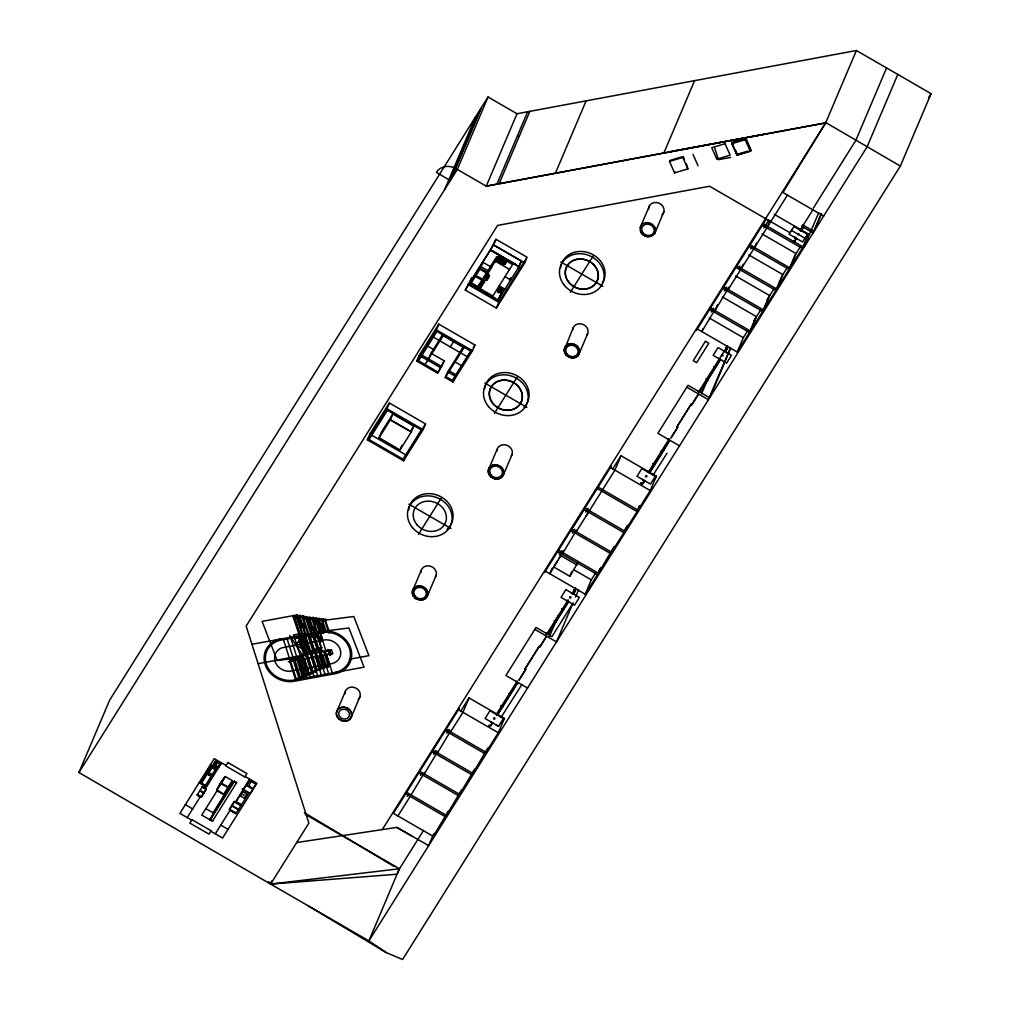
<?xml version="1.0" encoding="UTF-8"?>
<svg xmlns="http://www.w3.org/2000/svg" width="1010" height="1010" viewBox="0 0 1010 1010"><rect width="100%" height="100%" fill="white"/><g stroke="black" fill="none" stroke-linecap="round" stroke-linejoin="round"><path stroke-width="1.5" d="M501.137 289.087L499.155 292.774L497.4 291.764L500.291 287.459L501.945 288.317L498.738 292.408C505.454 280.351 491.756 298.341 501.238 288.595L500.291 287.459L499.218 289.592L499.836 290.022L500.821 288.911M498.233 292.079L498.94 289.744L500.771 289.668M500.202 290.577L500.291 287.459L501.238 288.595L500.101 287.85M564.236 350.028L573.213 327.808M579.551 351.695L577.985 355.621M501.01 288.09L499.218 289.592M565.815 346.102L564.262 349.675L566.345 355.179M572.91 357.856C586.267 356.719 575.814 337.832 566.61 345.357M655.099 232.704L655.212 228.411M686.358 163.658L687.886 168.897L674.566 172.887L669.504 161.398L669.883 160.464L681.725 156.916M674.566 172.887L674.933 171.952M687.886 168.897L682.836 157.409L683.202 156.474L684.464 159.353M731.884 143.71L732.25 142.789L745.582 138.799L750.632 150.275L750.266 151.197L736.947 155.186L731.884 143.71L745.216 139.721L745.582 138.799M736.947 155.186L737.313 154.265L747.678 151.159M654.657 233.512A7.878 6.906 23 0 0 647.498 222.604A7.878 6.906 23 0 0 641.274 232.855A7.878 6.906 23 0 0 654.657 233.512L655.2 228.209M495.14 298.67L469.259 283.709L478.816 268.117L490.532 249.798L516.413 264.772M318.125 635.883L312.039 637.108L305.891 618.865L306.863 616.567L303.215 617.299L302.722 618.448L308.871 636.691L316.18 635.227M321.294 636.3L315.208 637.525L309.06 619.281L310.032 616.984L302.722 618.448M305.891 618.865L313.201 617.4L312.229 619.698L318.365 637.941L322.026 637.209L321.534 638.358L315.385 620.115L316.37 617.817L309.06 619.281M322.809 633.156L318.554 620.531L319.526 618.234L312.229 619.698M271.829 881.2L270.604 884.091L368.902 940.903L386.249 952.581L402.573 959.5L900.339 166.082L931.068 93.665L856.392 50.5L517.006 113.739L488.032 96.998L109.661 700.107L78.931 772.524L270.604 884.091L397.031 874.206L399.468 868.764L305.209 814.287M444.69 189.577L475.42 117.173M449.854 181.345L481.038 108.221L450.308 180.626L436.383 172.319A14.645 12.84 23 0 1 455.649 168.455L486.264 186.156L825.65 122.904L856.392 50.5M488.032 96.998L457.303 169.402L78.931 772.524M367.35 439.868L369.786 434.123L389.33 402.977L425.538 423.91L423.102 429.654L403.558 460.8L367.35 439.868L386.88 408.722L389.33 402.977M305.31 633.775L299.225 635L293.077 616.756L293.569 615.608L297.218 614.875L301.472 627.5M308.479 634.192L302.394 635.416L296.246 617.173L297.218 614.875M309.212 635.101L305.563 635.833L299.414 617.59L300.387 615.292L293.077 616.756M308.871 636.691L309.363 635.542L303.063 616.857L303.555 615.709L296.246 617.173M517.006 113.739L486.264 186.156L496.907 184.161L527.649 111.756M392.827 413.974L390.315 419.895L411.259 432.002L413.772 426.081L392.827 413.974L381.553 431.952L379.04 437.86L390.39 419.718L411.335 431.826L399.985 449.968L379.116 437.696M299.225 635L299.717 633.851L293.809 615.532L262.108 621.377L277.207 660.553L300.185 657.611M430.992 353.21L444.248 360.86L437.671 373.195L416.776 361.125L419.226 355.381L438.82 324.134L474.927 345.003L472.491 350.748L452.884 381.995L445.246 377.576L447.695 371.831L463.161 347.175L442.329 335.143L430.992 353.21L428.556 358.954M302.154 633.358L293.455 634.974L294.655 638.749L300.121 637.373L305.942 655.679L299.806 637.449L300.286 636.287L307.595 634.823L312.797 650.251M290.287 660.338L289.794 661.487L295.627 679.793L296.107 678.644L290.287 660.338L297.622 658.987L298.606 656.689L305.942 655.326L306.926 653.028L314.261 651.665L315.234 649.367L318.907 648.698L324.879 667.446L328.553 666.764L329.538 664.466L325.043 650.389M302.394 635.416L302.874 634.267L296.738 616.024M309.123 653.546L303.454 636.704L304.427 634.406L310.575 652.649M294.44 658.507L293.468 660.818L299.301 679.111L300.273 676.814L294.44 658.507L301.788 657.156L302.76 654.859L310.108 653.495L311.08 651.197L318.428 649.847L318.907 648.698M305.563 635.833L306.043 634.684L299.894 616.441M416.776 361.125L436.383 329.879L438.82 324.134M529.846 111.353L499.117 183.757L555.374 173.253L586.116 100.861M312.039 637.108L312.532 635.959L306.383 617.716M439.88 340.888L442.329 335.143M325.498 632.172L321.723 620.935L322.695 618.638L315.385 620.115M315.208 637.525L315.688 636.376L309.552 618.133M490.532 249.798L519.014 266.728L490.292 250.19L495.973 239.269L527.081 257.247L524.644 262.991L496.377 308.037L465.269 290.059L471.91 277.624L469.473 283.368L498.17 299.957L519.014 266.728L521.45 260.984L494.067 245.152M329.626 632.841L325.372 620.203L325.864 619.054L318.554 620.531M318.365 637.941L318.857 636.792L312.709 618.549M296.107 678.644L303.454 677.293L304.427 674.983L298.606 656.689M399.985 449.968L401.892 445.486M300.273 676.814L307.621 675.463L308.593 673.165L302.76 654.859M321.988 647.536L319.539 647.991L319.059 649.14L321.508 648.698M437.671 373.195L444.248 360.86M465.269 290.059L493.536 245.013L495.973 239.269M304.427 674.983L311.774 673.632L312.746 671.334L306.926 653.028M403.558 460.8L406.007 455.055L425.538 423.91M308.593 673.165L315.928 671.802L316.913 669.504L311.08 651.197M312.746 671.334L320.094 669.971L321.066 667.673L315.234 649.367M316.913 669.504L324.248 668.153L324.74 666.991L321.066 667.673M324.879 667.446L325.372 666.297L319.539 647.991M460.724 352.919L463.161 347.175M452.884 381.995L455.333 376.25L471.657 350.217M498.17 299.957L500 295.652M499.47 297.874L501.907 292.13M496.377 308.037L498.826 302.293L526.248 258.573M517.701 268.811L521.45 260.984M336.633 711.949L345.167 691.837M271.829 881.225L270.604 884.091L268.534 881.717M351.556 716.469L360.09 696.357M412.61 590.698L421.157 570.587M427.672 595.269L436.219 575.157M488.562 469.498L497.097 449.387M503.624 474.372L512.158 454.248M663.86 153.065L694.59 80.648M579.121 353.803L587.656 333.679M640.277 227.465L649.506 205.686M424.579 772.498L411.083 794.946M655.275 232.085L663.898 211.746M437.772 751.478L424.276 773.925M450.965 730.457L437.469 752.892M446.155 729.283L486.025 752.324L498.309 732.755L504.407 718.388L469.031 697.935L462.933 712.303L450.649 731.871M428.581 845.774L433.593 834.045M459.348 708.25L393.408 813.366L433.277 836.406L434.489 833.54M433.277 836.406L447.38 812.532M406.588 792.345L446.458 815.386L448.288 811.081M552.281 568.024L549.844 573.768L563.34 551.321M446.458 815.386L460.573 791.512M559.187 558.126L562.583 551.334M419.781 771.324L459.651 794.365L461.482 790.06M459.651 794.365L473.753 770.491M432.974 750.304L472.844 773.344L474.662 769.039M576.521 530.301L563.024 552.748M472.844 773.344L486.946 749.458M486.025 752.324L487.855 748.006M557.608 560.651L553.657 566.938L569.829 576.293L571.647 572.013M598.135 487.098L637.966 510.126L650.251 490.557L656.348 476.19L620.998 455.762L614.901 470.13L602.629 489.698M569.829 576.293L578.149 562.103M549.074 637.323L558.303 615.608M573.087 602.806L556.497 641.905L534.846 629.381M575.548 597.011L578.616 589.764M545.349 571.168L585.219 594.221L591.317 579.854L595.408 573.327M585.219 594.221L597.491 574.652L599.927 568.895M558.543 550.16L598.4 573.2L600.849 567.443M703.036 328.717L701.811 331.596L715.32 309.148M598.4 573.2L612.514 549.314M611.593 552.167L623.877 532.598L584.033 509.583L571.723 529.126L611.593 552.167L614.029 546.423M717.441 304.831L715.004 310.575L728.5 288.128M623.877 532.598L625.708 528.293M584.942 508.118L624.786 531.146L627.223 525.402M729.409 286.676L728.197 289.554L740.469 269.986M624.786 531.146L637.058 511.578L639.494 505.833M637.966 510.126L639.797 505.821M743.208 264.216L741.378 268.534L753.662 248.952M756.402 243.195L754.571 247.5L766.855 227.932L769.898 220.748M701.634 393.685L710.245 373.41M709.045 398.256L730.571 347.566M730.558 348.526L709.651 397.776L688.037 385.277L657.889 433.328L679.503 445.827M697.329 328.995L737.199 352.048L743.297 337.681L747.387 331.154M737.199 352.048L749.47 332.467L755.568 318.099L753.927 320.713M710.51 307.974L750.38 331.015L756.477 316.648L760.568 310.133M750.38 331.015L762.664 311.446L768.761 297.079L767.12 299.692M723.703 286.954L763.573 309.994L769.67 295.627L773.761 289.113M763.573 309.994L775.844 290.425L781.942 276.058M736.896 265.933L776.753 288.974L782.864 274.606L786.954 268.079M776.753 288.974L789.037 269.405L795.135 255.038M750.077 244.912L789.946 267.953L796.044 253.586L800.135 247.059M789.946 267.953L802.23 248.384L808.328 234.017L774.304 214.36M818.731 212.655L803.973 247.412L763.27 223.892M821.092 214.057L813.1 232.881L801.864 226.391L803.089 227.364L801.208 230.368L799.327 229.548M821.383 214.057L814.01 231.429L802.773 224.94L801.624 226.783L803.089 227.364M886.578 67.948L855.836 140.352L813.34 208.111M897.814 74.437L867.072 146.854L368.902 940.903L399.064 869.421L423.581 830.346M564.666 347.932C567.595 341.153 578.629 343.678 579.487 350.596M497.816 291.839L498.864 291.562L499.369 289.857M480.47 287.471L479.75 287.471L483.891 281.348M671.082 151.462L825.65 122.904L782.939 192.519L823.655 216.052M644.153 480.697L642.65 479.561L644.153 480.697L642.272 483.702L640.807 483.121L642.486 484.093L644.721 480.47M664.845 447.657L662.03 452.215L669.378 440.499M665.186 447.859L649.481 472.958L669.845 440.499L668.279 439.325L669.845 440.499M425.021 364.572L443.415 335.269M478.475 285.729L496.705 256.666M484.042 280.111L487.969 273.861M497.135 260.088L498.347 258.156M497.476 260.29L498.688 258.345M486.896 280.439L489.61 276.121M499.495 260.706L500.026 259.873M500.846 262.234L502.058 260.29M501.175 262.423L502.399 260.492M450.308 346.91L453.831 341.292M503.207 262.852L503.737 262.007M504.545 264.368L505.757 262.436M504.886 264.57L506.098 262.625M411.36 429.932L413.772 426.081M445.246 377.576L464.247 347.301M500.48 293.165L502.993 289.15M501.579 291.852C504.558 287.522 499.129 293.455 501.945 291.877A6.009 5.277 23 0 0 502.462 291.044L502.235 290.792M509.368 280.237L511.022 277.599M200.321 782.535L206.103 773.471M206.583 772.549L210.85 765.908M473.299 347.604L474.927 345.003M200.523 782.649L206.242 773.546M206.785 772.675L210.976 765.984M200.737 782.775L206.444 773.66M206.987 772.789L211.191 766.11M200.99 782.927L206.709 773.811M207.252 772.94L211.443 766.262M201.419 783.167L207.138 774.064M207.681 773.193L211.873 766.502M208.78 772.966L212.58 766.906M205.308 785.679L211.267 776.185M211.57 775.693L216.001 768.623M218.274 767.562L220.534 763.977M187.203 817.582L200.144 796.953L197.064 795.173L202.53 786.449L205.623 788.229L221.543 762.853M203.553 792.989L201.217 796.713L197.455 794.542M221.001 782.131L221.089 782.977L225.154 776.488L220.634 782.725M220.332 783.204L216.708 789.959L220.786 783.47L219.965 783.798M213.476 812.911L224.371 795.047L213.135 812.974L214.044 813.227L205.775 808.72M209.676 819.691L213.691 813.29M209.903 819.817L234.219 781.071L236.744 782.523L212.428 821.281L201.76 815.108L217.024 790.792L225.167 795.501M210.181 819.981L234.497 781.235M232.048 805.626L234.383 801.889L240.898 805.652M215.281 833.818L229.99 810.373L235.822 813.744L248.586 793.406L242.754 790.022L249.621 779.076M242.981 790.161L235.684 801.788L241.302 805.033M243.195 790.287L236.024 801.713L241.415 804.831M246.743 784.959L249.659 780.578M240.607 795.653L242.855 792.067M248.435 785.931L251.288 781.525M244.42 797.862L246.667 794.277M418.443 534.404L441.193 498.145M494.445 413.33L517.196 377.071M570.423 292.231L593.173 255.972M825.271 122.298L900.339 166.082M382.298 829.601L825.65 122.904M544.441 572.632L611.328 466.077M696.408 330.447L766.312 219.044M407.27 796.372L408.911 793.772M420.463 775.352L422.092 772.751M433.644 754.331L436.105 750.417M446.837 733.311L449.286 729.397M460.838 710.989L469.031 697.935M559.212 554.187L560.853 551.574M572.405 533.166L574.854 529.253M612.817 468.804L620.998 455.762M711.192 312.014L713.641 308.1M724.372 290.981L726.834 287.067M738.386 268.66L740.027 266.047M750.758 248.94L752.387 246.339M763.939 227.919L768.85 220.092M559.666 554.604L562.04 550.829M397.902 815.966L410.174 796.398M586.343 515.655L588.527 512.171L576.218 531.727M589.436 510.719L601.72 491.15M767.764 226.48L787.434 195.119M792.749 240.923L794.34 241.314M801.7 230.924C799.63 231.694 798.67 228.007 801.208 230.368M496.289 714.449L517.234 681.056M545.728 635.644L568.213 599.788M572.354 593.211L575.662 587.934M648.319 472.112L669.239 438.769M698.529 392.082L727.604 345.748M800.488 229.56L813.012 209.6M493.839 719.133L494.723 717.731M569.817 598.034L570.688 596.632M645.794 476.935L646.665 475.533M721.935 355.937L722.819 354.548M797.913 234.838L798.784 233.449M490.178 726.076L492.186 722.882L490.961 721.897L492.186 722.882M497.286 714.739L495.822 714.158L497.286 714.739L502.21 706.886M502.45 706.508L509.81 694.779M510.05 694.4L517.41 682.672M548.039 633.851L555.386 622.122M555.639 621.731L562.987 610.015M563.226 609.623L568.15 601.783L566.837 600.344L568.895 601.947M573.756 594.196L571.319 593.198L573.263 593.64L575.271 590.446M649.266 472.566L647.511 471.822L649.266 472.566L654.19 464.714M654.429 464.322L661.777 452.606M700.018 391.665L707.366 379.949M707.606 379.558L714.966 367.842M715.206 367.451L720.13 359.61L718.628 358.474L720.13 359.61M725.117 351.657L727.238 348.273M794.1 241.706L796.107 238.511L794.782 237.072L796.839 238.676M492.766 722.668L490.506 726.266L488.827 725.294L490.418 725.685M497.374 715.332L517.865 682.672L516.299 681.51L517.865 682.672M548.253 634.23L546.448 633.459L548.253 634.23L568.731 601.581L566.926 600.811L568.15 601.783M700.233 392.057L698.428 391.274L700.233 392.057L720.584 359.61M794.428 241.895L796.675 238.309L794.63 237.918L796.107 238.511M803.543 227.364L801.296 230.949L799.743 229.788M572.152 604.422L551.952 636.641L536.058 627.45L505.909 675.501L527.561 688.012M498.536 726.291L503.397 718.539L489.926 710.75L485.065 718.501L498.536 726.291L496.289 724.991M501.124 723.602L504.407 718.388M653.887 480.103L656.348 476.19M806.687 236.63L808.328 234.017M928.556 97.667L931.068 93.665M585.598 512.146L588.06 508.232M501.149 717.239L521.741 684.78M653.129 475.066L667.017 453.212M642.486 484.093L644.898 480.861M490.557 466.481L489.332 467.857A7.928 6.944 23 0 0 488.587 473.16L490.62 476.493L494.509 478.664M242.299 788.949L242.817 789.605M498.271 291.6C500.329 290.425 498.271 290.438 499.18 291.031M489.812 467.188L492.577 465.37M577.177 356.366L571.306 357.755L567.14 355.848M490.57 466.469L492.16 465.484A7.928 6.944 23 0 1 503.801 471.619A7.928 6.944 23 0 1 494.13 478.614L491.075 476.846M496.92 478.235L498.549 477.465M415.565 586.924L417.736 586.166M723.488 350.723L725.357 351.278M669.504 161.398L682.836 157.409M332.341 673.014L326.508 654.707L332.694 653.571L331.482 649.796L258.118 663.709M331.482 649.796L326.028 651.16L319.829 631.717L348.942 627.993L364.042 667.156L294.377 680.02A22.75 19.96 23 0 1 265.882 662.51L265.617 661.184A22.75 19.96 23 0 1 281.335 640.037L321.723 632.576A22.75 19.96 23 0 1 349.523 648.647A22.75 19.96 23 0 1 334.487 672.622M299.414 617.59L303.063 616.857M321.723 620.935L325.372 620.203M299.806 637.436L303.454 636.704M309.363 635.542L313.012 634.81M557.583 172.836L766.603 133.812M730.672 157.421L718.438 159.681L714.79 148.243M251.919 644.266L325.233 631.035A24.051 21.096 23 0 1 350.066 646.564A24.051 21.096 23 0 1 342.087 671.12L340.824 671.789A24.051 21.096 23 0 1 334.84 673.758L294.768 681.169A24.051 21.096 23 0 1 264.633 662.648L264.355 661.247A24.051 21.096 23 0 1 280.982 638.888M288.267 661.777L332.694 653.571M349.296 659.29L368.915 655.667L353.816 616.491L324.715 620.228L328.742 632.879M325.372 666.297L329.045 665.615L324.563 651.538M296.662 842.555L396.804 827.405L411.474 835.8M399.468 868.764L270.604 884.091L308.871 823.1L246.15 626.112L497.564 225.419L709.588 186.257L789.896 232.679M422.104 599.902L419.478 599.877M243.612 795.312L243.157 794.668L243.965 794.807M499.761 288.305L500.493 288.961M648.13 236.719L644.216 235.582L641.565 233.171M342.554 720.862L339.145 719.069M498.713 290.539L499.533 290.893M640.807 483.121L642.272 483.702M571.597 357.767L566.08 354.889L564.3 351.127M414.959 597.743L415.855 598.412M469.259 283.709L474.359 286.196M428.682 845.635L396.804 827.405M602.882 286.297L560.853 261.994M526.917 407.383L484.876 383.093M450.902 528.47L408.873 504.167M215.206 763.207L216.594 764.014M791.348 230.343L804.831 238.133M762.361 225.344L802.23 248.384M762.032 233.929L796.044 253.586M749.167 246.364L789.037 269.405M748.839 254.949L782.864 274.606M517.941 135.87L518.837 136.388M735.974 267.385L775.844 290.425M735.659 275.97L769.67 295.627M722.794 288.405L762.664 311.446M722.466 296.99L756.477 316.648M709.601 309.426L749.47 332.467M709.272 318.011L743.297 337.681M726.998 348.652L725.887 347.49L727.579 348.463L725.445 351.859L731.492 355.343L726.632 363.095L713.148 355.305L718.009 347.554L729.106 353.967M721.683 354.952L723.021 355.722M493.536 245.013L524.644 262.991M499.735 257.891L505.694 261.337M499.559 258.181L501.806 259.482M503.258 260.327L505.505 261.628M499.281 260.012L500.253 260.567M502.98 262.145L503.965 262.714M497.728 261.098L499.975 262.385M501.44 263.231L503.687 264.532M497.551 261.388L503.498 264.822M494.711 259.848L495.834 260.492L494.66 262.373L493.536 261.716M495.279 261.135L509.545 269.38M491.138 265.554L492.261 266.198L485.166 277.51L484.042 276.854M491.466 267.221L483.373 262.55L480.836 266.589L488.928 271.261M504.987 276.639L510.719 279.947M686.813 387.209L708.439 399.708M479.283 267.726L487.994 272.75L498.321 256.287L512.588 264.532L492.829 296.018L469.726 282.598M489.092 274.505L479.901 269.19L475.975 275.452L485.166 280.767M499.218 285.843L504.937 289.15M482.25 279.707L483.373 280.351L480.343 285.199L479.22 284.542M467.718 284.315L498.826 302.293M436.383 329.879L472.491 350.748M433.378 337.125L467.239 356.694M427.71 346.152L434.224 349.915M455.055 361.959L461.57 365.721M645.529 475.95L646.867 476.72M422.041 355.192L441.799 366.617M449.387 370.998L455.901 374.76M419.226 355.381L440.108 367.451M447.695 371.831L455.333 376.25M610.419 467.529L650.251 490.557M438.277 372.235L418.519 360.81L436.901 331.495L470.761 351.076L452.366 380.379L445.865 376.616M597.226 488.55L637.058 511.578M386.88 408.722L423.102 429.654M570.827 530.591L610.684 553.631M369.786 434.123L406.007 455.055M557.634 551.611L597.491 574.652M560.777 555.614L576.937 564.956M573.63 569.627L591.317 579.854M575.018 590.837L573.92 589.663L575.599 590.635L573.352 594.221L571.786 593.059L573.263 593.64M569.564 597.049L570.89 597.819M493.587 718.148L494.925 718.918M458.439 709.714L498.309 732.755M445.246 730.735L485.116 753.776M432.053 751.756L471.923 774.796M418.872 772.776L458.742 795.817M405.679 793.797L445.549 816.837M226.038 765.454L214.246 758.636L179.906 813.366L191.698 820.183M245.127 776.488L256.919 783.306L222.579 838.035L210.787 831.217M220.748 764.115L215.357 760.997L213.11 764.583L218.501 767.701M215.079 763.408L216.468 764.216M210.408 764.734L217.718 768.951M210.547 765.744L215.875 768.825M216.153 770.226L211.09 767.31L208.06 772.158L213.11 775.074M234.257 781.614L236.504 782.914M242.375 788.961L242.905 789.795M243.372 791.966L246.516 793.784M206.356 772.423L211.683 775.503M205.813 773.294L211.141 776.374M240.759 796.133L243.902 797.95M241.087 805.361L234.232 801.41L229.194 809.452L236.037 813.403M200.094 782.397L205.421 785.477M199.109 782.75L206.406 786.979M202.316 786.79L206.419 789.163L201.369 797.193L197.278 794.832M202.139 787.08L205.901 789.252L203.742 792.698L199.98 790.514M231.707 805.424L238.562 809.389M238.385 809.679L231.871 805.917L229.712 809.351L236.226 813.113M199.791 790.805L203.894 793.178M185.373 804.654L192.67 808.871M220.748 825.094L228.045 829.311M210.434 819.59L212.681 820.89M596.266 282.472A16.753 14.696 23 0 0 581.343 259.103A16.753 14.696 23 0 0 567.772 280.73A16.753 14.696 23 0 0 596.266 282.472L596.392 282.548M520.302 403.571A16.753 14.696 23 0 0 505.366 380.202A16.753 14.696 23 0 0 491.807 401.828A16.753 14.696 23 0 0 520.302 403.571L520.428 403.634M304.363 812.697L393.711 866.226M307.911 905.654L386.249 952.581M415.262 598.173L416.272 598.854M347.591 708.326L349.498 709.803M644.216 235.582L641.274 232.855M413.544 596.102L416.461 598.854L422.357 599.927A7.878 6.918 23 0 0 427.571 591.62A7.878 6.918 23 0 0 417.938 586.053L414.517 587.668A7.878 6.918 23 0 0 412.724 594.36L413.544 596.102M412.572 594.398L413.065 595.079M289.681 635.404L303.227 656.538M745.216 139.721L750.266 151.197M732.25 142.789L733.525 145.655M735.419 149.96L736.681 152.826M692.986 154.315L698.049 165.791M322.695 618.638L323.642 621.453M322.203 619.787L326.47 632.424M321.42 623.839L323.781 630.859M319.046 619.383L323.768 633.409M316.37 617.817L320.625 630.442M315.877 618.966L321.546 635.808M313.201 617.4L315.562 624.42M319.69 637.171L321.104 641.388M318.731 636.919L320.625 642.537M317.771 636.666L321.546 647.89M313.34 626.806L314.767 631.023M314.602 636.249L318.857 648.875M313.643 635.997L318.365 650.036M308.29 620.784L311.598 630.606M312.683 635.745L317.405 649.771M303.555 615.709L304.502 618.511M309.514 635.328L314.716 650.768M308.555 635.075L313.757 650.503M303.227 623.713L304.641 627.917M303.947 635.555L309.615 652.397M293.569 615.608L299.717 633.851M300.286 636.287L306.434 654.531M329.651 649.973L331.002 654.19M328.717 649.708L330.51 655.339M327.783 649.455L329.576 655.086M323.629 651.286L328.553 666.764M316.534 633.535L322.354 651.841M322.834 655.389L328.667 673.695M318.428 649.847L324.248 668.153M312.86 634.217L318.68 652.523M319.173 656.071L324.993 674.364M314.754 650.516L320.587 668.822M309.186 634.899L315.019 653.205M314.261 651.665L320.094 669.971M315.499 656.74L321.332 675.046M305.512 635.568L311.345 653.874M310.588 652.346L316.42 670.653M311.825 657.422L317.658 675.728M310.108 653.495L315.928 671.802M301.839 636.249L307.671 654.556M308.151 658.103L313.984 676.41M306.434 654.177L312.267 672.483M305.942 655.326L311.774 673.632M298.165 636.931L303.997 655.237M304.477 658.772L310.31 677.079M302.268 656.008L308.1 674.314M301.788 657.156L307.621 675.463M294.503 637.6L300.323 655.907M300.803 659.454L306.636 677.76M298.114 657.838L303.947 676.144M297.622 658.987L303.454 677.293M290.829 638.282L296.662 656.588M297.142 660.136L302.962 678.442M293.948 659.656L299.781 677.962M287.156 638.964L292.988 657.27M283.482 639.646L289.315 657.939M489.572 472.263L489.623 474.018M648.622 209.171A7.878 6.906 23 0 1 659.025 203.174A7.878 6.906 23 0 1 662.03 214.802M572.796 329.55A7.802 6.843 23 0 1 582.972 324.399A7.802 6.843 23 0 1 586.747 335.232M496.844 451.192A7.928 6.944 23 0 1 506.591 445.145A7.928 6.944 23 0 1 511.388 455.901M420.943 572.405A7.878 6.918 23 0 1 430.475 566.181A7.878 6.918 23 0 1 435.487 576.811M344.966 693.63A7.802 6.843 23 0 1 355.368 687.823A7.802 6.843 23 0 1 358.197 699.362M408.621 509.987A22.7 19.91 23 0 1 440.108 496.352A22.7 19.91 23 0 1 446.988 529.303M484.623 388.901A22.7 19.91 23 0 1 515.441 374.95A22.7 19.91 23 0 1 523.963 407.32M560.588 267.801A22.7 19.91 23 0 1 589.36 253.005A22.7 19.91 23 0 1 602.389 283.141M387.398 410.338L369.079 439.552L403.053 459.184L421.372 429.97L387.398 410.338M475.369 276.412L471.329 282.863L480.52 288.178L484.56 281.727L475.369 276.412M487.931 275.149L485.217 279.467L486.34 280.123L489.055 275.793L487.931 275.149M205.926 773.105L199.98 782.598L206.154 786.171L212.113 776.677L205.926 773.105M210.673 765.542L206.229 772.612L212.416 776.185L216.847 769.115L210.673 765.542M298.834 640.681L295.981 645.226L301.245 648.269L298.834 640.681M192.001 819.703L189.867 823.087L208.969 834.121L211.09 830.738L192.001 819.703M227.856 762.537L225.735 765.933L244.824 776.968L246.945 773.572L227.856 762.537M221.001 783.596L216.935 790.085L223.892 794.112L227.957 787.623L221.001 783.596M225.382 776.627L221.304 783.116L228.273 787.131L232.338 780.642L225.382 776.627M227.515 788.684L224.662 793.229L225.52 793.721L228.374 789.176L227.515 788.684M231.896 781.702L229.03 786.26L229.889 786.752L232.742 782.194L231.896 781.702M249.495 780.478L246.705 784.934L252.992 788.57L255.782 784.114L249.495 780.478M252.879 789.163L250.265 793.33L244.155 789.795A5.807 5.101 23 0 1 246.768 785.628L252.879 789.163M705.422 341.304L693.264 360.684L696.635 362.628L708.793 343.248L705.422 341.304M565.89 589.651L561.03 597.402L574.513 605.192L579.374 597.44L565.89 589.651M641.868 468.552L637.007 476.303L650.478 484.093L655.339 476.341L641.868 468.552M793.986 226.455L789.126 234.206L802.596 241.996L807.457 234.244L793.986 226.455M501.111 705.725L502.664 706.886L501.111 705.725M508.699 693.617L510.265 694.779L508.699 693.617M554.288 620.961L555.853 622.122L554.288 620.961M561.888 608.853L563.441 610.015L561.888 608.853M653.079 463.552L654.631 464.714L653.079 463.552M660.679 451.445L662.244 452.606L660.679 451.445M706.268 378.788L707.821 379.949L706.268 378.788M713.855 366.668L715.421 367.842L713.855 366.668M531.904 657.977L524.758 669.365L531.904 657.977M539.226 646.312L532.081 657.687L539.226 646.312M683.871 415.804L676.738 427.192L683.871 415.804M691.193 404.139L684.06 415.514L691.193 404.139M525.793 669.302L519.077 680.008L525.793 669.302M546.36 636.515L539.643 647.221L546.36 636.515M677.773 427.129L671.057 437.835L677.773 427.129M698.339 394.329L691.623 405.035L698.339 394.329M725.079 143.723L711.747 147.713L716.81 159.189L730.129 155.199L725.079 143.723M745.86 138.206L731.581 142.473L737.111 155.022L751.389 150.755L745.86 138.206M322.569 640.315L281.79 647.839A13.559 11.893 23 0 0 274.77 660.325L274.973 661.108A13.559 11.893 23 0 0 289.264 671.297L330.295 663.886A13.471 11.817 23 0 0 340.181 649.443A13.471 11.817 23 0 0 322.569 640.315M347.743 708.389L345.874 707.581A7.802 6.843 23 0 0 336.747 715.572L338.817 718.817L342.314 720.837A7.802 6.843 23 0 0 350.836 718.11A7.802 6.843 23 0 0 349.372 709.601L347.743 708.389M564.451 285.426A22.75 19.96 23 0 0 602.667 283.154A22.75 19.96 23 0 0 578.275 253.737A22.75 19.96 23 0 0 564.451 285.426M488.474 406.512A22.75 19.96 23 0 0 526.702 404.252A22.75 19.96 23 0 0 502.298 374.836A22.75 19.96 23 0 0 488.474 406.512M416.928 524.682A16.905 14.822 23 0 0 445.322 523.003A16.905 14.822 23 0 0 427.205 501.149A16.905 14.822 23 0 0 416.928 524.682M412.471 527.599A22.75 19.96 23 0 0 450.687 525.326A22.75 19.96 23 0 0 426.296 495.91A22.75 19.96 23 0 0 412.471 527.599M642.625 232.313A6.376 5.593 23 0 0 653.457 232.982A6.376 5.593 23 0 0 647.776 224.094A6.376 5.593 23 0 0 642.625 232.313M566.61 353.475A6.376 5.593 23 0 0 577.442 354.131A6.376 5.593 23 0 0 571.774 345.256A6.376 5.593 23 0 0 566.61 353.475M490.633 474.473A6.502 5.706 23 0 0 501.68 475.142A6.502 5.706 23 0 0 495.885 466.077A6.502 5.706 23 0 0 490.633 474.473M414.731 595.572A6.376 5.593 23 0 0 425.563 596.241A6.376 5.593 23 0 0 419.882 587.353A6.376 5.593 23 0 0 414.731 595.572M339.474 716.317A5.517 4.835 23 0 0 348.867 716.885A5.517 4.835 23 0 0 343.943 709.197A5.517 4.835 23 0 0 339.474 716.317M568.908 282.51A16.905 14.822 23 0 0 597.301 280.83A16.905 14.822 23 0 0 579.172 258.977A16.905 14.822 23 0 0 568.908 282.51M492.943 403.609A16.905 14.822 23 0 0 521.324 401.93A16.905 14.822 23 0 0 503.207 380.076A16.905 14.822 23 0 0 492.943 403.609M215.875 765.631A2.02 1.767 23 0 0 219.258 765.428A2.02 1.767 23 0 0 217.1 762.815A2.02 1.767 23 0 0 215.875 765.631M565.36 353.967A7.802 6.843 23 0 0 578.629 354.775A7.802 6.843 23 0 0 571.673 343.905A7.802 6.843 23 0 0 565.36 353.967M489.358 475.028A7.802 6.843 23 0 0 502.626 475.836A7.802 6.843 23 0 0 495.683 464.953A7.802 6.843 23 0 0 489.358 475.028M413.38 596.14A7.802 6.843 23 0 0 426.649 596.948A7.802 6.843 23 0 0 419.693 586.078A7.802 6.843 23 0 0 413.38 596.14M337.416 717.214A7.802 6.843 23 0 0 350.685 718.022A7.802 6.843 23 0 0 343.741 707.151A7.802 6.843 23 0 0 337.416 717.214"/></g></svg>
